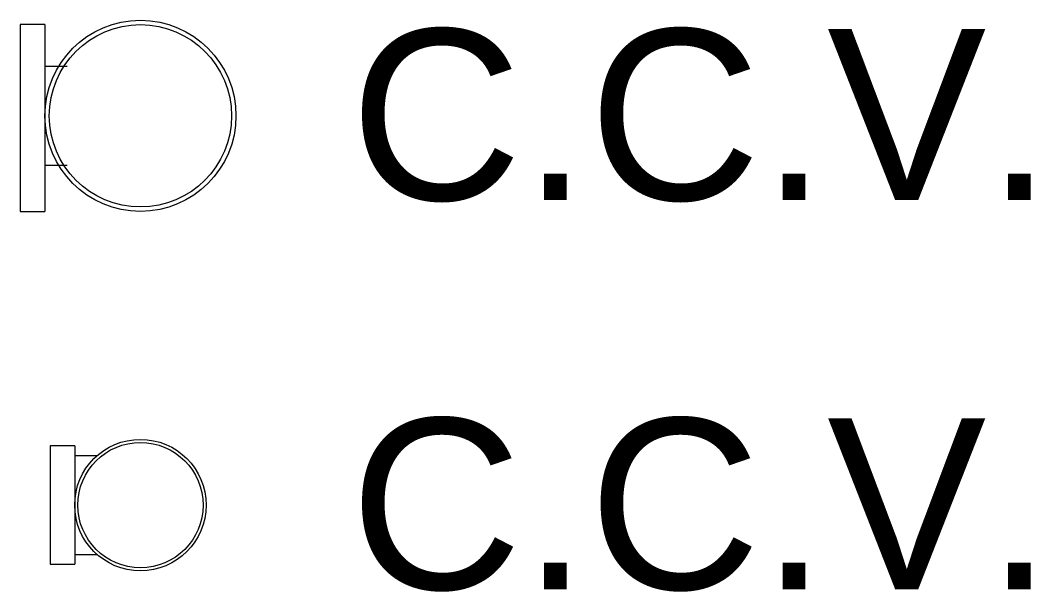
# Model space of a CAD drawing. Header units: metres. Extents: x 4626 to 5839, y 1264 to 1407.
# Drawn here: x 5819.904 to 5820.791, y 1311.459 to 1311.96 of the extents above; entities that cross this region are included whole.
import ezdxf

# ---------------------------------------------------------------- set-up
doc = ezdxf.new("R2010")
doc.units = ezdxf.units.M
doc.layers.get('0').update_dxf_attribs({"lineweight": 9})
doc.layers.add('AMR_IS_Cloaca Primaria', color=7, linetype='Continuous', lineweight=25, true_color=0xa50000)
doc.layers.add('AMR_IS_Referencias', color=2, linetype='Continuous', lineweight=9)
doc.styles.add('arial', font='arial.ttf')

# ---------------------------------------------------------------- blocks, each defined once
blk = doc.blocks.new('ccv 160')
at = {"lineweight": 9}
for p, q in [((-0.10555, 0.08), (-0.10555, -0.0839)), ((-0.0839, 0.08), (-0.10555, 0.08)), ((-0.0839, 0.08), (-0.0839, -0.0839)), ((-0.06433, 0.04331), (-0.0839, 0.04331)), ((-0.0839, -0.04331), (-0.06433, -0.04331)), ((-0.10555, -0.0839), (-0.0839, -0.0839))]:
    blk.add_line(p, q, dxfattribs=at)
for radius in [0.0839, 0.08]:
    blk.add_circle((0, 0), radius, dxfattribs=at)
blk = doc.blocks.new('ccv 110')
at = {"lineweight": 9}
for p, q in [((-0.07935, 0.05197), (-0.07935, -0.05197)), ((-0.0577, 0.05197), (-0.07935, 0.05197)), ((-0.0577, 0.05197), (-0.0577, -0.05197)), ((-0.03813, 0.04331), (-0.0577, 0.04331)), ((-0.0577, -0.04331), (-0.03813, -0.04331)), ((-0.07935, -0.05197), (-0.0577, -0.05197))]:
    blk.add_line(p, q, dxfattribs=at)
for radius in [0.0577, 0.055]:
    blk.add_circle((0, 0), radius, dxfattribs=at)

msp = doc.modelspace()

# ---------------------------------------------------------------- block references
at = {"layer": 'AMR_IS_Cloaca Primaria', "lineweight": 9}
for name, p in [('ccv 160', (5820.00933, 1311.87653)), ('ccv 110', (5820.00933, 1311.53494))]:
    msp.add_blockref(name, p, dxfattribs=at)

# ---------------------------------------------------------------- texts
at = {"layer": 'AMR_IS_Referencias', "char_height": 0.15, "width": 0.6419817, "attachment_point": 4, "style": 'arial'}
for insert in [(5820.19323, 1311.87653), (5820.19323, 1311.53494)]:
    msp.add_mtext('C.C.V.', dxfattribs=dict(at, insert=insert))

doc.saveas('drawing.dxf')
